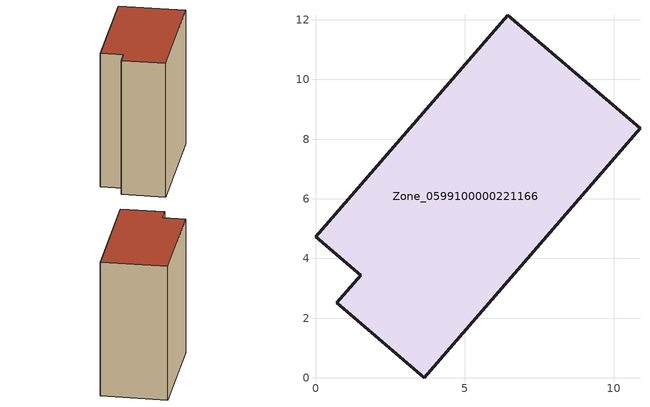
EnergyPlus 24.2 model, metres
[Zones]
Zone_0599100000221166
 floor ground (C_G): 0.71,2.51 1.51,3.43 0,4.73 6.45,12.15 10.88,8.37 3.65,0 z0
 wall outside (C_F): 1.51,3.43 0.71,2.51 3.65,0 10.88,8.37 6.45,12.15 0,4.73 1.51,3.43 z0:12.61
 roof outside (C_R): 6.45,12.15 0,4.73 1.51,3.43 0.71,2.51 3.65,0 10.88,8.37 z12.61
[BUILDING]
Pand.0599100000221166: North Axis=0; Terrain=City; Loads Convergence Tolerance Value=0.04; Temperature Convergence Tolerance Value=0.4; Solar Distribution=FullExterior; Maximum Number of Warmup Days=25; Minimum Number of Warmup Days=1
[Site:Location]
Rotterdam.The.Hague.AP_ZH_NLD Design_Conditions: Latitude=51.96; Longitude=4.45; Time Zone=1; Elevation=-4.5
[SITE:GROUNDTEMPERATURE:BUILDINGSURFACE]
18, 18, 18, 18, 18, 18, 18, 18, 18, 18, 18, 18
[MATERIAL] Thermal Absorptance=0.9; Solar Absorptance=0.7; Visible Absorptance=0.7
Name | Roughness | Thickness | Conductivity | Density | Specific Heat
G.TI.1946 | MediumSmooth | 0.15 | 1 | 540 | 1210
F.TI.1946 | Rough | 0.3 | 0.857143 | 1920 | 840
R.TI.1946 | MediumRough | 0.2 | 0.1 | 1500 | 1000
[CONSTRUCTION]
C_G: G.TI.1946
C_F: F.TI.1946
C_R: R.TI.1946
[ZONE]
Zone_0599100000221166: Type=1; Multiplier=1; Ceiling Height=Autocalculate; Volume=Autocalculate; Floor Area=autocalculate; Part of Total Floor Area=Yes
[ZONEINFILTRATION:DESIGNFLOWRATE]
Infil_Zone_0599100000221166: Zone or ZoneList or Space or SpaceList=Zone_0599100000221166; Schedule=AlwaysOn; Design Flow Rate Calculation Method=Flow/Area; Flow Rate per Floor Area=0.003; Constant Term Coefficient=1; Temperature Term Coefficient=0; Velocity Term Coefficient=0; Velocity Squared Term Coefficient=0
[HVACTEMPLATE:ZONE:IDEALLOADSAIRSYSTEM]
Zone_0599100000221166: Maximum Heating Supply Air Temperature=50; Minimum Cooling Supply Air Temperature=13; Maximum Heating Supply Air Humidity Ratio=0.0156; Minimum Cooling Supply Air Humidity Ratio=0.0077; Heating Limit=NoLimit; Cooling Limit=NoLimit; Dehumidification Control Type=ConstantSensibleHeatRatio; Cooling Sensible Heat Ratio=0.7; Dehumidification Setpoint=60; Humidification Control Type=None; Humidification Setpoint=30; Outdoor Air Method=None; Outdoor Air Flow Rate per Person=0.00944; Outdoor Air Flow Rate per Zone Floor Area=0; Outdoor Air Flow Rate per Zone=0; Demand Controlled Ventilation Type=None; Outdoor Air Economizer Type=NoEconomizer; Heat Recovery Type=None; Sensible Heat Recovery Effectiveness=0.7; Latent Heat Recovery Effectiveness=0.65
[ZONECONTROL:THERMOSTAT]
ThermostatControl_Zone_0599100000221166: Zone or ZoneList=Zone_0599100000221166; Control Type Schedule=DualSetpointControlType; Control 1=Thermostat_Zone_0599100000221166; Temperature Difference Between Cutout And Setpoint=0
[THERMOSTATSETPOINT:DUALSETPOINT]
Thermostat_Zone_0599100000221166: Heating Setpoint Temperature Schedule=HeatingSetpoint_Zone_0599100000221166; Cooling Setpoint Temperature Schedule=CoolingSetpoint_Zone_0599100000221166
[SCHEDULE:COMPACT]
HeatingSetpoint_Zone_0599100000221166: Through: 12/31, For: AllDays, Until: 24:00, 21
CoolingSetpoint_Zone_0599100000221166: Through: 12/31, For: AllDays, Until: 24:00, 24
DualSetpointControlType: Through: 12/31, For: AllDays, Until: 24:00, 4
AlwaysOn: Through: 12/31, For: AllDays, Until: 24:00, 1
